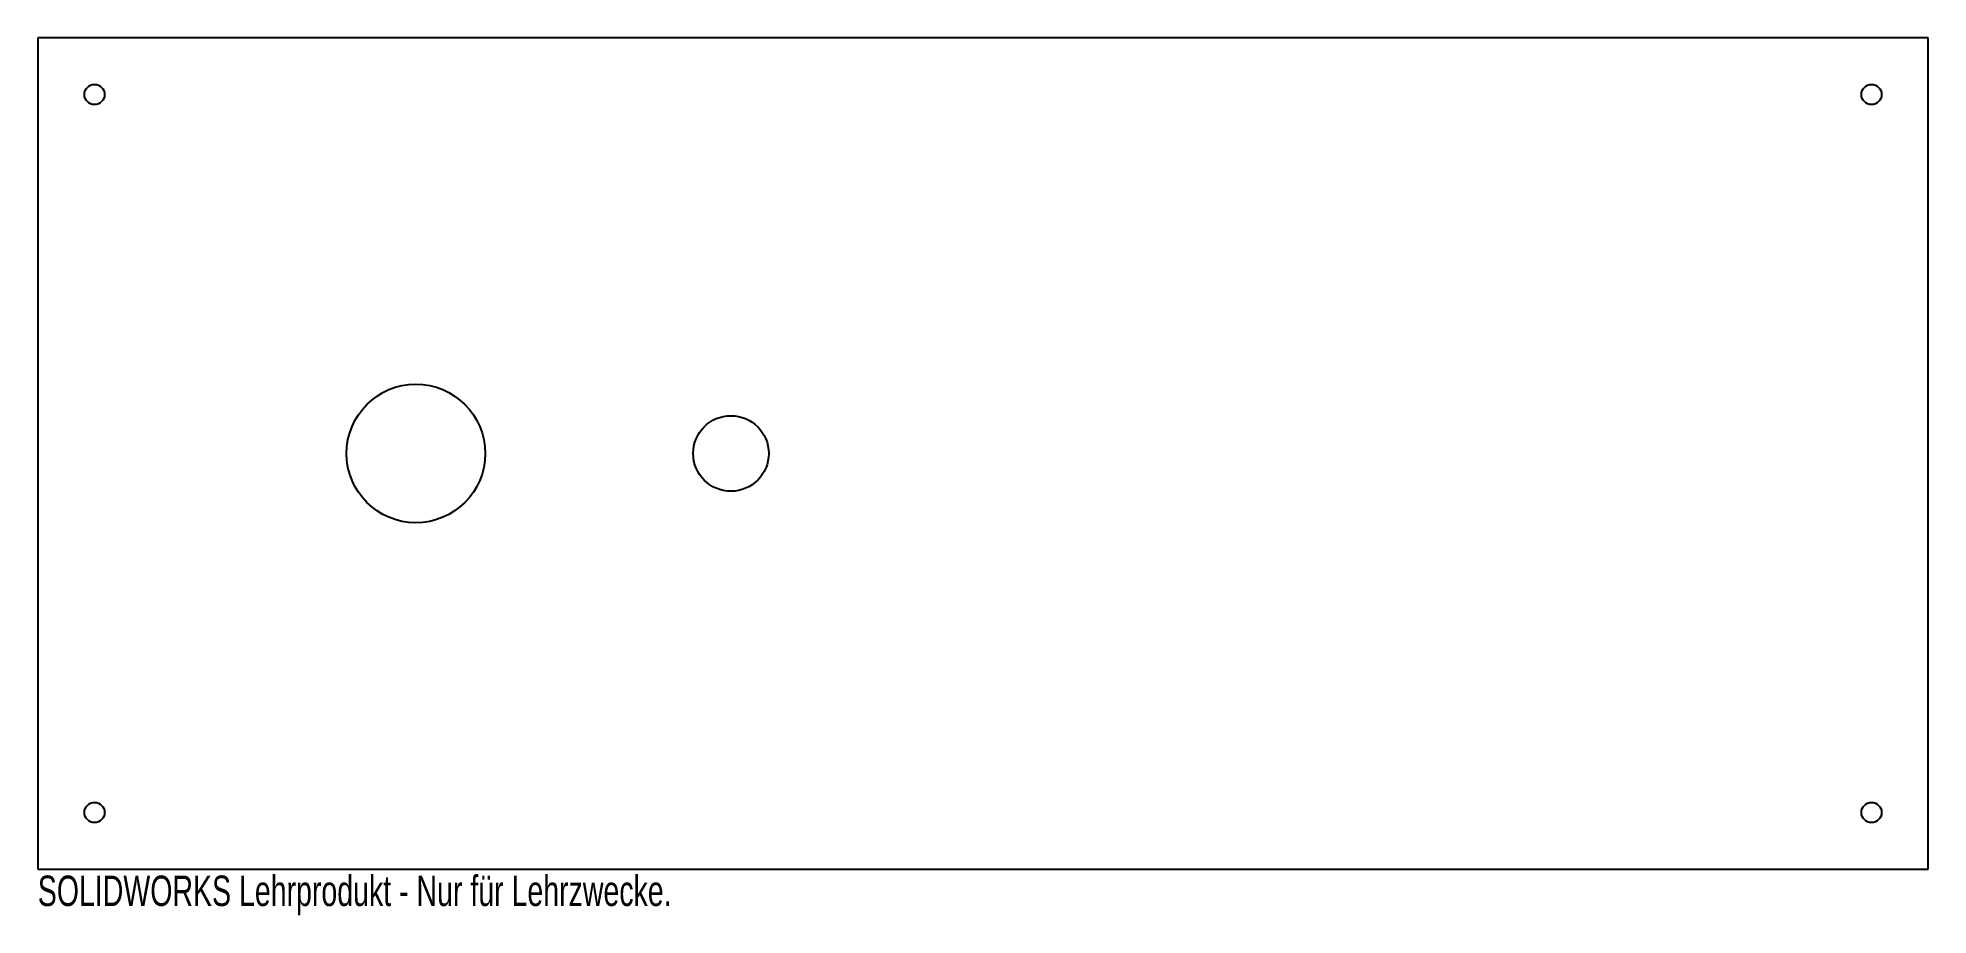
# Model space of a CAD drawing. Header units: millimetres. Extents: x 0 to 300, y -7 to 132.
import ezdxf

# ---------------------------------------------------------------- set-up
doc = ezdxf.new("R2010")
doc.units = ezdxf.units.MM
doc.styles.add('SLDTEXTSTYLE0', font='TXT', dxfattribs={"width": 0.7})

msp = doc.modelspace()

# ---------------------------------------------------------------- linework, layer by layer
at = {"color": 7, "linetype": 'Continuous', "lineweight": 25}
for p, q in [((300, 132), (0, 132)), ((0, 132), (0, 0)), ((300, 0), (300, 132)), ((0, 0), (300, 0))]:
    msp.add_line(p, q, dxfattribs=at)
for centre, radius in [((9, 123), 1.6), ((291, 123), 1.6), ((60, 66), 11), ((110, 66), 6), ((9, 9), 1.6), ((291, 9), 1.6)]:
    msp.add_circle(centre, radius, dxfattribs=at)

# ---------------------------------------------------------------- texts
at = {"color": 7, "linetype": 'Continuous', "insert": (0, -1.02), "char_height": 4.8336, "attachment_point": 1, "style": 'SLDTEXTSTYLE0'}
msp.add_mtext('SOLIDWORKS Lehrprodukt - Nur für Lehrzwecke.', dxfattribs=at)

doc.saveas('drawing.dxf')
